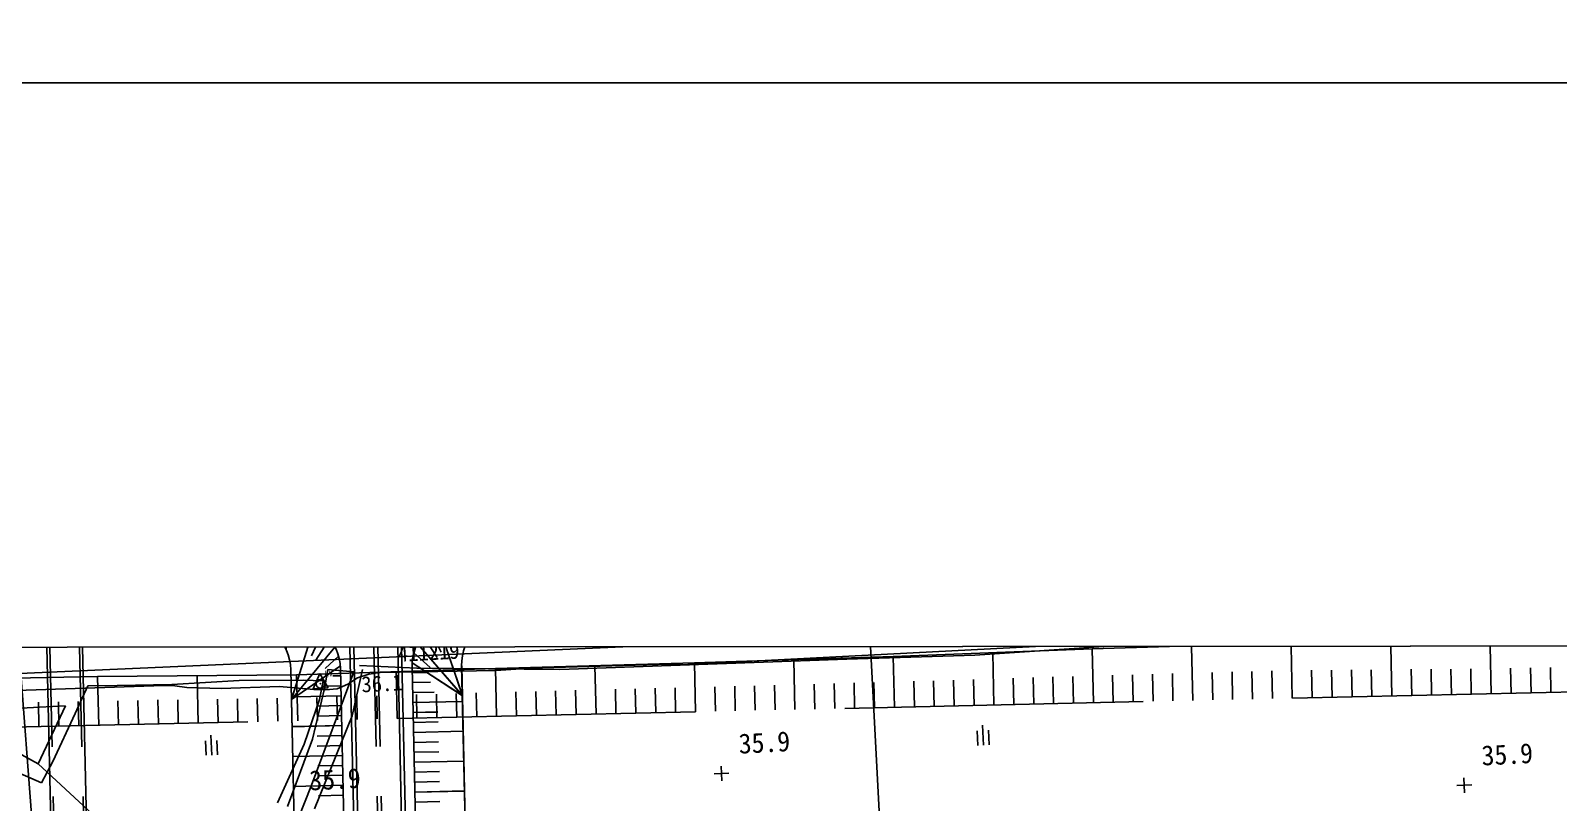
# Model space of a CAD drawing. Header units: millimetres. Extents: x 11366 to 12162, y 1103 to 1810.
# Drawn here: x 11755.5 to 11909, y 1546.8 to 1624.3 of the extents above; entities that cross this region are included whole.
import ezdxf
from ezdxf.xclip import XClip

# ---------------------------------------------------------------- set-up
doc = ezdxf.new("R2010")
doc.units = ezdxf.units.MM
doc.header["$LTSCALE"] = 10
doc.header["$MEASUREMENT"] = 0
doc.header["$XCLIPFRAME"] = 2
doc.linetypes.add('DASHEDX2', pattern=[1.5, 1, -0.5])
doc.layers.add('TX-PAPR', color=2, linetype='Continuous', plot=False)
doc.layers.add('TZ-BASE', color=253, linetype='Continuous')
doc.layers.add('TZ-LEAL', color=1, linetype='Continuous')
doc.styles.get("Standard").update_dxf_attribs({"font": 'GulimChe.ttf'})

# ---------------------------------------------------------------- blocks, each defined once
blk = doc.blocks.new('JD-DFXGDFH6CHF')
at = {"layer": 'TZ-BASE'}
for p, q in [((417.39, 137.22), (435.97, -212.64)), ((334.21, 86.87), (339.1, 22.35)), ((337.64, 87.04), (339.11, 22.36)), ((337.64, 87.03), (339.1, 22.35)), ((341.24, 87.12), (342.7, 22.43)), ((341.24, 87.12), (342.7, 22.44)), ((368.18, 83.48), (369.04, 45.76)), ((368.19, 83.49), (369.04, 45.76)), ((368.58, 83.79), (369.44, 45.77)), ((368.58, 83.79), (369.44, 45.77)), ((372.98, 83.89), (373.83, 46.33)), ((372.98, 83.89), (373.83, 46.33)), ((373.38, 83.6), (374.23, 46.33)), ((373.38, 83.6), (374.23, 46.34)), ((468.45, 78.51, 37), (285.52, 70.43, 37)), ((432, 78.09, 38), (311.06, 74.69, 38)), ((361.96, 75.01), (361.89, 78)), ((361.96, 75.01), (361.89, 77.99)), ((362.5, 70.01), (364.79, 77.41)), ((362.5, 70), (364.79, 77.4)), ((364.5, 74.39), (365.62, 76.85)), ((364.5, 74.39), (365.62, 76.85)), ((376.36, 77.19), (377.53, 74.78)), ((376.36, 77.18), (377.53, 74.78)), ((377.17, 77.76), (379.67, 70.39)), ((377.18, 77.76), (379.67, 70.4)), ((362.5, 70), (366.86, 75.3)), ((362.5, 70.01), (366.86, 75.3)), ((364.96, 73.96), (366.32, 76.14)), ((364.96, 73.96), (366.32, 76.13)), ((375.14, 75.62), (379.67, 70.39)), ((375.14, 75.62), (379.67, 70.4)), ((375.67, 76.46), (377.15, 74.22)), ((375.67, 76.46), (377.15, 74.22)), ((450.52, 76.02, 36), (401.7, 73.49, 36)), ((431.17, 74.47, 36.19), (444.32, 75.35, 36.19)), ((365.87, 73.11), (367.23, 74.37)), ((365.87, 73.11), (367.23, 74.37)), ((374.78, 74.68), (376.45, 73.22)), ((374.79, 74.68), (376.45, 73.23)), ((405.27, 73.59, 36.19), (418.3, 74.06, 36.19)), ((418.3, 74.06, 36.19), (431.17, 74.47, 36.19)), ((363.25, 36.83), (362.43, 73.01)), ((363.25, 36.83), (362.43, 73)), ((362.5, 70.01), (367.41, 73.39)), ((362.5, 70), (367.41, 73.38)), ((368.78, 72.78, 35.62), (364.5, 61.39, 35.62)), ((365.34, 72.63, 36.05), (364.67, 71.09, 36.05)), ((366.17, 71.17, 36.05), (365.34, 72.63, 36.05)), ((365.82, 71.1, 35.62), (366.14, 73.03, 35.62)), ((366.14, 73.03, 35.62), (368.78, 72.78, 35.62)), ((366.67, 72.37), (367.44, 72.39)), ((366.67, 72.37), (367.44, 72.38)), ((367.42, 73.12), (368.02, 46.55)), ((367.42, 73.12), (368.02, 46.55)), ((369.13, 72.2, 36), (368.16, 71.54, 36)), ((369.62, 73.03, 36.19), (368.61, 68.35, 36.19)), ((370.26, 72.56, 36), (369.13, 72.2, 36)), ((369.32, 73.41, 36.19), (375.1, 73.16, 36.19)), ((371.4, 72.73, 36), (370.26, 72.56, 36)), ((383.04, 72.91, 36), (371.4, 72.73, 36)), ((374.62, 73.7), (379.67, 70.39)), ((374.62, 73.28), (375.16, 49.22)), ((374.62, 73.28), (375.16, 49.22)), ((375.16, 49.22), (374.62, 73.28)), ((375.16, 49.22), (374.62, 73.28)), ((374.63, 73.7), (379.67, 70.4)), ((374.63, 72.7), (376.1, 72.73)), ((374.63, 72.7), (376.1, 72.73)), ((375.1, 73.16, 36.19), (389.48, 73.03, 36.19)), ((380.15, 49.27), (379.6, 73.39)), ((380.15, 49.27), (379.61, 73.4)), ((386.56, 73.17, 36), (383.04, 72.91, 36)), ((400.54, 73.56, 36), (386.56, 73.17, 36)), ((389.48, 73.03, 36.19), (405.27, 73.59, 36.19)), ((401.7, 73.49, 36), (400.54, 73.56, 36)), ((349.64, 71.41, 36), (203.7, 66.63, 36)), ((342.04, 71.38, 35.64), (340.77, 68.6, 35.64)), ((344.99, 71.4, 35.64), (342.04, 71.38, 35.64)), ((350.46, 71.5, 35.64), (344.99, 71.4, 35.64)), ((350.79, 71.38, 36), (349.64, 71.41, 36)), ((357.25, 71.93, 35.64), (350.46, 71.5, 35.64)), ((351.98, 71.23, 36), (350.79, 71.38, 36)), ((355.44, 71.11, 36), (351.98, 71.23, 36)), ((361.28, 71.31, 36), (355.44, 71.11, 36)), ((363.68, 71.94, 35.64), (357.25, 71.93, 35.64)), ((364.76, 71, 36), (361.28, 71.31, 36)), ((365.69, 71.89, 35.64), (363.68, 71.94, 35.64)), ((364.61, 66.02, 35.62), (365.82, 71.1, 35.62)), ((364.67, 71.09, 36.05), (366.17, 71.17, 36.05)), ((365.92, 70.97, 36), (364.76, 71, 36)), ((365.33, 70, 35.64), (365.69, 71.89, 35.64)), ((367.1, 71.09, 36), (365.92, 70.97, 36)), ((365.93, 71.35), (367.46, 71.39)), ((365.93, 71.35), (367.46, 71.38)), ((368.16, 71.54, 36), (367.1, 71.09, 36)), ((374.65, 71.7), (376.47, 71.74)), ((374.65, 71.7), (376.47, 71.74)), ((374.68, 70.7), (376.83, 70.75)), ((374.68, 70.7), (376.83, 70.75)), ((337.17, 69.24, 35.18), (331.9, 68.93, 35.18)), ((337.04, 63.53, 35.18), (339.78, 69.38, 35.18)), ((339.78, 69.38, 35.18), (337.17, 69.24, 35.18)), ((362.9, 70.28), (367.48, 70.39)), ((362.9, 70.28), (367.48, 70.39)), ((363.77, 65.51, 35.64), (365.33, 70, 35.64)), ((365, 69.33), (367.5, 69.39)), ((365, 69.33), (367.5, 69.39)), ((374.7, 69.7), (379.69, 69.81)), ((374.7, 69.7), (379.69, 69.81)), ((340.77, 68.6, 35.64), (338.5, 63.77, 35.64)), ((368.61, 68.35, 36.19), (364.82, 59.03, 36.19)), ((365.03, 68.33), (367.53, 68.39)), ((365.03, 68.33), (367.53, 68.39)), ((374.72, 68.7), (377.22, 68.76)), ((374.72, 68.7), (377.22, 68.75)), ((374.74, 67.7), (377.24, 67.76)), ((374.74, 67.7), (377.24, 67.75)), ((354.39, 66.44, 36.56), (354.5, 64.43, 36.56)), ((362.56, 67.27), (367.55, 67.39)), ((362.56, 67.28), (367.55, 67.39)), ((365.07, 66.33), (367.57, 66.39)), ((365.07, 66.33), (367.57, 66.39)), ((374.77, 66.7), (379.75, 66.81)), ((374.77, 66.7), (379.75, 66.81)), ((431.4, 66.85, 36.56), (431.47, 65.4, 36.56)), ((431.95, 67.44, 36.56), (432.06, 65.43, 36.56)), ((432.63, 65.44, 36.56), (432.55, 66.91, 36.56)), ((334.36, 65.02, 35.18), (337.04, 63.53, 35.18)), ((353.84, 65.84, 36.56), (353.91, 64.4, 36.56)), ((355.07, 64.44, 36.56), (354.99, 65.9, 36.56)), ((361.1, 59.61, 35.64), (363.77, 65.51, 35.64)), ((362.1, 59.25, 35.62), (364.61, 66.02, 35.62)), ((365.09, 65.33), (367.59, 65.39)), ((365.1, 65.33), (367.59, 65.39)), ((374.79, 65.7), (377.29, 65.76)), ((374.79, 65.7), (377.29, 65.75)), ((374.81, 64.7), (377.31, 64.76)), ((374.81, 64.7), (377.31, 64.76)), ((337.38, 61.62, 35.64), (333.38, 63.36, 35.64)), ((337.04, 63.53, 35.98), (344.33, 56.77, 35.98)), ((338.5, 63.77, 35.64), (337.38, 61.62, 35.64)), ((362.63, 64.27), (367.62, 64.39)), ((362.63, 64.28), (367.62, 64.39)), ((365.14, 63.33), (367.64, 63.39)), ((365.14, 63.33), (367.64, 63.39)), ((374.83, 63.7), (379.82, 63.81)), ((374.83, 63.7), (379.82, 63.81)), ((405.76, 61.83, 35.9), (405.68, 63.32, 35.9)), ((405.68, 63.32, 35.9), (405.72, 62.58, 35.9)), ((365.16, 62.33), (367.66, 62.39)), ((365.16, 62.33), (367.66, 62.39)), ((374.86, 62.7), (377.36, 62.76)), ((374.86, 62.7), (377.36, 62.76)), ((374.88, 61.7), (377.38, 61.76)), ((374.88, 61.7), (377.38, 61.76)), ((404.97, 62.54, 35.9), (406.47, 62.61, 35.9)), ((405.72, 62.58, 35.9), (404.97, 62.54, 35.9)), ((479.63, 61.35, 35.9), (481.12, 61.43, 35.9)), ((480.41, 60.64, 35.9), (480.33, 62.13, 35.9)), ((480.33, 62.13, 35.9), (480.37, 61.39, 35.9)), ((364.5, 61.39, 35.62), (362.23, 55.63, 35.62)), ((362.7, 61.27), (367.68, 61.39)), ((362.7, 61.28), (367.68, 61.39)), ((365.21, 60.33), (367.71, 60.39)), ((365.21, 60.33), (367.71, 60.39)), ((374.9, 60.7), (379.89, 60.82)), ((374.9, 60.7), (379.89, 60.81)), ((480.37, 61.39, 35.9), (479.63, 61.35, 35.9)), ((374.92, 59.7), (377.42, 59.76)), ((374.92, 59.7), (377.42, 59.76))]:
    blk.add_line(p, q, dxfattribs=at)
at = {"layer": 'TZ-BASE', "linetype": 'DASHEDX2'}
for p, q in [((337.92, 87.84), (339.41, 22.3)), ((337.92, 87.84), (339.41, 22.3)), ((340.92, 87.91), (342.4, 22.36)), ((340.92, 87.91), (342.41, 22.37)), ((370.58, 83.54), (371.64, 37.02)), ((370.58, 83.54), (371.64, 37.02)), ((370.98, 83.55), (372.04, 37.02)), ((370.98, 83.55), (372.04, 37.03)), ((453.09, 69.92), (452.97, 75.41)), ((463.09, 70.14), (462.96, 75.74)), ((463.09, 70.14), (462.96, 75.74)), ((473.09, 70.37), (472.97, 75.67)), ((483.08, 70.6), (482.97, 75.6)), ((483.08, 70.6), (482.97, 75.6)), ((413.1, 69.01), (412.99, 74.01)), ((423.1, 69.23), (422.98, 74.33)), ((423.1, 69.23), (422.98, 74.33)), ((433.1, 69.46), (432.98, 74.71)), ((443.09, 69.69), (442.97, 75.09)), ((443.09, 69.69), (442.97, 75.09)), ((343.12, 67.41), (343.01, 72.31)), ((343.12, 67.41), (343.01, 72.31)), ((353.12, 67.64), (353.01, 72.39)), ((363.12, 67.87), (363.01, 72.47)), ((363.12, 67.87), (363.01, 72.47)), ((373.11, 68.1), (373.01, 72.8)), ((383.11, 68.32), (383, 73.12)), ((383.11, 68.32), (383, 73.12)), ((383.11, 68.32), (383, 73.12)), ((393.11, 68.55), (393, 73.4)), ((403.1, 68.78), (402.99, 73.68)), ((403.1, 68.78), (402.99, 73.68)), ((437.1, 69.55), (437.04, 72.21)), ((439.1, 69.6), (439.03, 72.27)), ((441.1, 69.64), (441.03, 72.33)), ((445.09, 69.73), (445.03, 72.44)), ((447.09, 69.78), (447.03, 72.5)), ((449.09, 69.83), (449.03, 72.55)), ((451.09, 69.87), (451.03, 72.61)), ((455.09, 69.96), (455.03, 72.72)), ((457.09, 70.01), (457.03, 72.78)), ((459.09, 70.05), (459.03, 72.83)), ((461.09, 70.1), (461.03, 72.89)), ((465.09, 70.19), (465.03, 72.96)), ((467.09, 70.23), (467.03, 72.97)), ((469.09, 70.28), (469.03, 72.99)), ((471.09, 70.33), (471.03, 73)), ((475.09, 70.42), (475.03, 73.04)), ((477.09, 70.46), (477.03, 73.05)), ((479.09, 70.51), (479.03, 73.07)), ((481.08, 70.55), (481.03, 73.08)), ((485.08, 70.64), (485.03, 73.14)), ((487.08, 70.69), (487.03, 73.18)), ((489.08, 70.73), (489.03, 73.22)), ((381.11, 68.28), (381.06, 70.67)), ((385.11, 68.37), (385.05, 70.77)), ((387.11, 68.42), (387.05, 70.82)), ((389.11, 68.46), (389.05, 70.88)), ((391.11, 68.51), (391.05, 70.93)), ((395.11, 68.6), (395.05, 71.03)), ((397.11, 68.64), (397.05, 71.08)), ((399.11, 68.69), (399.05, 71.13)), ((401.11, 68.73), (401.05, 71.18)), ((405.1, 68.82), (405.05, 71.28)), ((407.1, 68.87), (407.05, 71.34)), ((409.1, 68.92), (409.05, 71.39)), ((411.1, 68.96), (411.05, 71.45)), ((415.1, 69.05), (415.04, 71.56)), ((417.1, 69.1), (417.04, 71.62)), ((419.1, 69.14), (419.04, 71.67)), ((421.1, 69.19), (421.04, 71.73)), ((425.1, 69.28), (425.04, 71.84)), ((427.1, 69.32), (427.04, 71.9)), ((429.1, 69.37), (429.04, 71.96)), ((431.1, 69.42), (431.04, 72.03)), ((435.1, 69.51), (435.04, 72.15)), ((337.12, 67.28), (337.07, 69.74)), ((339.12, 67.32), (339.07, 69.78)), ((341.12, 67.37), (341.07, 69.82)), ((345.12, 67.46), (345.06, 69.89)), ((347.12, 67.51), (347.06, 69.92)), ((349.12, 67.55), (349.06, 69.96)), ((351.12, 67.6), (351.06, 69.99)), ((355.12, 67.69), (355.06, 70.05)), ((357.12, 67.73), (357.06, 70.08)), ((359.12, 67.78), (359.06, 70.11)), ((361.12, 67.82), (361.06, 70.14)), ((365.11, 67.91), (365.06, 70.22)), ((367.11, 67.96), (367.06, 70.28)), ((369.11, 68.01), (369.06, 70.34)), ((371.11, 68.05), (371.06, 70.39)), ((375.11, 68.14), (375.06, 70.5)), ((377.11, 68.19), (377.06, 70.56)), ((379.11, 68.23), (379.06, 70.61))]:
    blk.add_line(p, q, dxfattribs=at)
at = {"layer": 'TZ-BASE', "linetype": 'DASHEDX2', "ltscale": 3}
for p, q in [((283.14, 66.05), (699.95, 75.53)), ((462.96, 75.74), (442.97, 75.09)), ((422.98, 74.33), (402.99, 73.68)), ((442.97, 75.09), (422.98, 74.33)), ((343.01, 72.31), (323.01, 71.96)), ((363.01, 72.47), (343.01, 72.31)), ((383, 73.12), (363.01, 72.47)), ((402.99, 73.68), (383, 73.12))]:
    blk.add_line(p, q, dxfattribs=at)
at = {"layer": 'TZ-BASE'}
blk.add_circle((365.4, 71.59, 36.05), 0.431, dxfattribs=at)
for centre, start, end in [((379.62, 73.39), 91.2953, 181.2953), ((379.62, 73.4), 91.2953, 181.2953), ((384.6, 73.51), 91.2953, 181.2953), ((384.6, 73.51), 91.2953, 181.2953), ((357.43, 72.89), 1.2953, 91.2953), ((357.43, 72.89), 1.2953, 91.2953), ((362.42, 73.01), 1.2953, 91.2953), ((362.42, 73), 1.2953, 91.2953)]:
    blk.add_arc(centre, 5, start, end, dxfattribs=at)
blk.add_point((365.4, 71.59, 36.05), dxfattribs=at)
for s, height, rotation, p in [('  411219', 1.6, 3.0411, (371.16, 73.69)), ('  411219', 1.6, 3.0398, (371.16, 73.68, 33.93)), ('HV', 0.6, 3.0398, (365.84, 72.29, 36.05)), ('36.1', 1.6, 3.0411, (369.57, 70.72)), ('36.1', 1.6, 3.0398, (369.57, 70.72, 33.93)), ('35.9', 2, 3.0398, (407.5, 64.56, 36.02)), ('35.9', 2, 3.0398, (482.16, 63.37, 36.02)), ('35.9', 2, 3.0398, (364.34, 60.86, 36.02))]:
    blk.add_text(s, height=height, rotation=rotation, dxfattribs=at).set_placement(p)

msp = doc.modelspace()

# ---------------------------------------------------------------- linework, layer by layer
at = {"layer": 'TX-PAPR'}
msp.add_lwpolyline([(11489.26, 1412.29), (12119.26, 1412.73), (12119.13, 1562.62), (11489.13, 1562.15)], dxfattribs=at)
at = {"layer": 'TZ-LEAL'}
msp.add_lwpolyline([(11365.89, 1103.05), (12161.89, 1103.05), (12161.89, 1619.05), (11365.89, 1619.05)], close=True, dxfattribs=at)

# ---------------------------------------------------------------- block references
at = {"layer": 'TZ-BASE'}
ref = msp.add_blockref('JD-DFXGDFH6CHF', (11419.19, 1487.09), dxfattribs=at)
XClip(ref).set_block_clipping_path([(69.9338669773, 75.0555249423), (70.0659624774, -74.8004272748), (700.0683191703, -74.3568896312), (699.933692272, 75.5313861654)])

doc.saveas('drawing.dxf')
